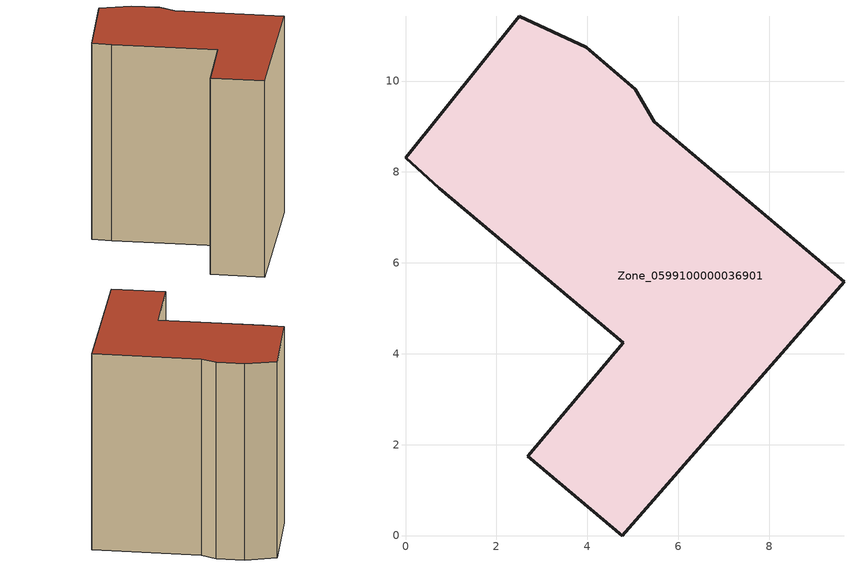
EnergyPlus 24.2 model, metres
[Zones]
Zone_0599100000036901
 floor ground (C_G): 5.47,9.1 9.65,5.59 4.77,0 2.69,1.74 4.79,4.24 0.74,7.64 0,8.31 2.51,11.42 3.98,10.74 5.06,9.82 z0
 wall outside (C_F): 0.74,7.64 4.79,4.24 2.69,1.74 4.77,0 9.65,5.59 5.47,9.1 5.06,9.82 3.98,10.74 2.51,11.42 0,8.31 0.74,7.64 z0:10.79
 roof outside (C_R): 3.98,10.74 2.51,11.42 0,8.31 0.74,7.64 4.79,4.24 2.69,1.74 4.77,0 9.65,5.59 5.47,9.1 5.06,9.82 z10.79
[BUILDING]
Pand.0599100000036901: North Axis=0; Terrain=City; Loads Convergence Tolerance Value=0.04; Temperature Convergence Tolerance Value=0.4; Solar Distribution=FullExterior; Maximum Number of Warmup Days=25; Minimum Number of Warmup Days=1
[Site:Location]
Rotterdam.The.Hague.AP_ZH_NLD Design_Conditions: Latitude=51.96; Longitude=4.45; Time Zone=1; Elevation=-4.5
[SITE:GROUNDTEMPERATURE:BUILDINGSURFACE]
18, 18, 18, 18, 18, 18, 18, 18, 18, 18, 18, 18
[MATERIAL] Thermal Absorptance=0.9; Solar Absorptance=0.7; Visible Absorptance=0.7
Name | Roughness | Thickness | Conductivity | Density | Specific Heat
G.TI.1946 | MediumSmooth | 0.15 | 1 | 540 | 1210
F.TI.1946 | Rough | 0.3 | 0.857143 | 1920 | 840
R.TI.1946 | MediumRough | 0.2 | 0.1 | 1500 | 1000
[CONSTRUCTION]
C_G: G.TI.1946
C_F: F.TI.1946
C_R: R.TI.1946
[ZONE]
Zone_0599100000036901: Type=1; Multiplier=1; Ceiling Height=Autocalculate; Volume=Autocalculate; Floor Area=autocalculate; Part of Total Floor Area=Yes
[ZONEINFILTRATION:DESIGNFLOWRATE]
Infil_Zone_0599100000036901: Zone or ZoneList or Space or SpaceList=Zone_0599100000036901; Schedule=AlwaysOn; Design Flow Rate Calculation Method=Flow/Area; Flow Rate per Floor Area=0.003; Constant Term Coefficient=1; Temperature Term Coefficient=0; Velocity Term Coefficient=0; Velocity Squared Term Coefficient=0
[HVACTEMPLATE:ZONE:IDEALLOADSAIRSYSTEM]
Zone_0599100000036901: Maximum Heating Supply Air Temperature=50; Minimum Cooling Supply Air Temperature=13; Maximum Heating Supply Air Humidity Ratio=0.0156; Minimum Cooling Supply Air Humidity Ratio=0.0077; Heating Limit=NoLimit; Cooling Limit=NoLimit; Dehumidification Control Type=ConstantSensibleHeatRatio; Cooling Sensible Heat Ratio=0.7; Dehumidification Setpoint=60; Humidification Control Type=None; Humidification Setpoint=30; Outdoor Air Method=None; Outdoor Air Flow Rate per Person=0.00944; Outdoor Air Flow Rate per Zone Floor Area=0; Outdoor Air Flow Rate per Zone=0; Demand Controlled Ventilation Type=None; Outdoor Air Economizer Type=NoEconomizer; Heat Recovery Type=None; Sensible Heat Recovery Effectiveness=0.7; Latent Heat Recovery Effectiveness=0.65
[ZONECONTROL:THERMOSTAT]
ThermostatControl_Zone_0599100000036901: Zone or ZoneList=Zone_0599100000036901; Control Type Schedule=DualSetpointControlType; Control 1=Thermostat_Zone_0599100000036901; Temperature Difference Between Cutout And Setpoint=0
[THERMOSTATSETPOINT:DUALSETPOINT]
Thermostat_Zone_0599100000036901: Heating Setpoint Temperature Schedule=HeatingSetpoint_Zone_0599100000036901; Cooling Setpoint Temperature Schedule=CoolingSetpoint_Zone_0599100000036901
[SCHEDULE:COMPACT]
HeatingSetpoint_Zone_0599100000036901: Through: 12/31, For: AllDays, Until: 24:00, 21
CoolingSetpoint_Zone_0599100000036901: Through: 12/31, For: AllDays, Until: 24:00, 24
DualSetpointControlType: Through: 12/31, For: AllDays, Until: 24:00, 4
AlwaysOn: Through: 12/31, For: AllDays, Until: 24:00, 1
